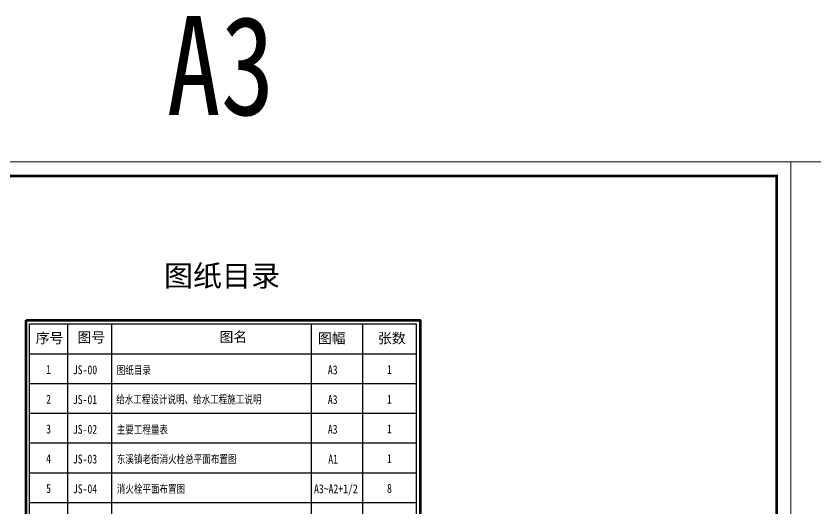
# Model space of a CAD drawing. Header units: millimetres. Extents: x 5592 to 9444, y 2362 to 3548.
# Drawn here: x 6634.9 to 6916.9, y 2896.4 to 3070.1 of the extents above; entities that cross this region are included whole.
import ezdxf

# ---------------------------------------------------------------- set-up
doc = ezdxf.new("R2010")
doc.units = ezdxf.units.MM
doc.header["$LTSCALE"] = 250
doc.layers.get('0').update_dxf_attribs({"linetype": 'CONTINUOUS'})
doc.layers.add('PUB_TITLE', color=4, linetype='CONTINUOUS')
doc.layers.add('图框', color=7, linetype='CONTINUOUS')
doc.styles.add('_TWT_PIPEDN', font='SimSun.ttf', dxfattribs={"width": 0.8, "height": 2, "bigfont": 'HZTXT'})
doc.styles.add('宋体', font='SimSun.ttf')

msp = doc.modelspace()

# ---------------------------------------------------------------- linework, layer by layer
at = {"layer": 'PUB_TITLE', "color": 4, "lineweight": 13}
for points in [[(6488.42, 2721.638), (6908.42, 2721.638), (6908.42, 3018.638), (6488.42, 3018.638)], [(6908.42, 2721.638), (7328.42, 2721.638), (7328.42, 3018.638), (6908.42, 3018.638)]]:
    msp.add_lwpolyline(points, close=True, dxfattribs=at)
at = {"layer": 'PUB_TITLE', "color": 4, "lineweight": 30, "const_width": 1}
msp.add_lwpolyline([(6513.42, 2726.638), (6903.42, 2726.638), (6903.42, 3013.638), (6513.42, 3013.638)], close=True, dxfattribs=at)
at = {"layer": '图框', "lineweight": 60}
msp.add_lwpolyline([(6638.46, 2962.711), (6777.521, 2962.711), (6777.521, 2802.674), (6638.46, 2802.674)], close=True, dxfattribs=at)
at = {"layer": '图框'}
for points in [[(6639.663, 2803.903), (6639.663, 2961.403), (6776.093, 2961.403), (6776.093, 2803.903)], [(6639.663, 2961.403), (6776.093, 2961.403)], [(6653.103, 2961.403), (6653.103, 2803.903)], [(6668.584, 2961.403), (6668.584, 2803.903)], [(6722.272, 2961.403), (6739.072, 2961.403), (6739.072, 2803.903)], [(6739.516, 2961.403), (6776.093, 2961.403), (6776.093, 2803.903)], [(6740.396, 2961.403), (6757.196, 2961.403), (6757.196, 2803.903)], [(6639.663, 2950.903), (6776.093, 2950.903)], [(6639.663, 2940.403), (6776.093, 2940.403)], [(6639.663, 2929.903), (6776.093, 2929.903)], [(6639.663, 2919.403), (6776.093, 2919.403)], [(6639.663, 2908.903), (6776.093, 2908.903)], [(6639.663, 2898.403), (6776.093, 2898.403)]]:
    msp.add_lwpolyline(points, dxfattribs=at)

# ---------------------------------------------------------------- texts
at = {"color": 7, "style": '_TWT_PIPEDN'}
for s, height, width, p in [('A3', 35, 0.8, (6688.077, 3035.148)), ('1', 3.15, 0.8, (6645.5, 2943.751)), ('JS-00', 3.15, 0.8, (6654.94, 2943.642)), ('图纸目录', 2.835, 0.76, (6670.427, 2943.682)), ('A3', 3.15, 0.8, (6744.963, 2943.642)), ('1', 3.15, 0.8, (6765.843, 2943.773)), ('给水工程设计说明、给水工程施工说明', 2.835, 0.76, (6670.242, 2933.354)), ('2', 3.15, 0.8, (6645.5, 2933.251)), ('JS-01', 3.15, 0.8, (6654.94, 2933.142)), ('A3', 3.15, 0.8, (6744.963, 2933.142)), ('1', 3.15, 0.8, (6765.843, 2933.273)), ('3', 3.15, 0.8, (6645.5, 2922.751)), ('JS-02', 3.15, 0.8, (6654.94, 2922.642)), ('主要工程量表', 2.835, 0.76, (6670.427, 2922.682)), ('A3', 3.15, 0.8, (6744.963, 2922.642)), ('1', 3.15, 0.8, (6765.843, 2922.773)), ('4', 3.15, 0.8, (6645.5, 2912.251)), ('JS-03', 3.15, 0.8, (6654.94, 2912.142)), ('东溪镇老街消火栓总平面布置图', 2.835, 0.76, (6670.455, 2912.262)), ('A1', 3.15, 0.8, (6745.105, 2912.142)), ('1', 3.15, 0.8, (6765.843, 2912.273)), ('5', 3.15, 0.8, (6645.5, 2901.751)), ('JS-04', 3.15, 0.8, (6654.94, 2901.642)), ('消火栓平面布置图', 2.835, 0.76, (6670.455, 2901.762)), ('A3~A2+1/2', 3.15, 0.8, (6740.084, 2901.642)), ('8', 3.15, 0.8, (6765.843, 2901.773))]:
    msp.add_text(s, height=height, dxfattribs=dict(at, width=width)).set_placement(p)
at = {"layer": '图框', "color": 7, "attachment_point": 1, "style": '宋体'}
for s, insert, char_height, width in [('{\\fFangSong_GB2312|b0|i0|c134|p49;\\H0.75x;图纸\\fFangSong_GB2312|b1|i0|c134|p49;目录}', (6687.125, 2982.181), 10, 598.33717), ('{\\fFangSong_GB2312|b0|i0|c134|p49;图名}', (6706.685, 2958.65), 3.6, 223.744), ('{\\fFangSong_GB2312|b0|i0|c134|p49; 序号}', (6639.367, 2958.21), 3.6, 223.744), ('{\\fFangSong_GB2312|b0|i0|c134|p49;图号}', (6656.53, 2958.478), 3.6, 223.744), ('{\\fFangSong_GB2312|b0|i0|c134|p49;图幅}', (6741.41, 2958.17), 3.6, 223.744), ('张数', (6762.621, 2958.17), 3.6, 223.744)]:
    msp.add_mtext(s, dxfattribs=dict(at, insert=insert, char_height=char_height, width=width))

doc.saveas('drawing.dxf')
